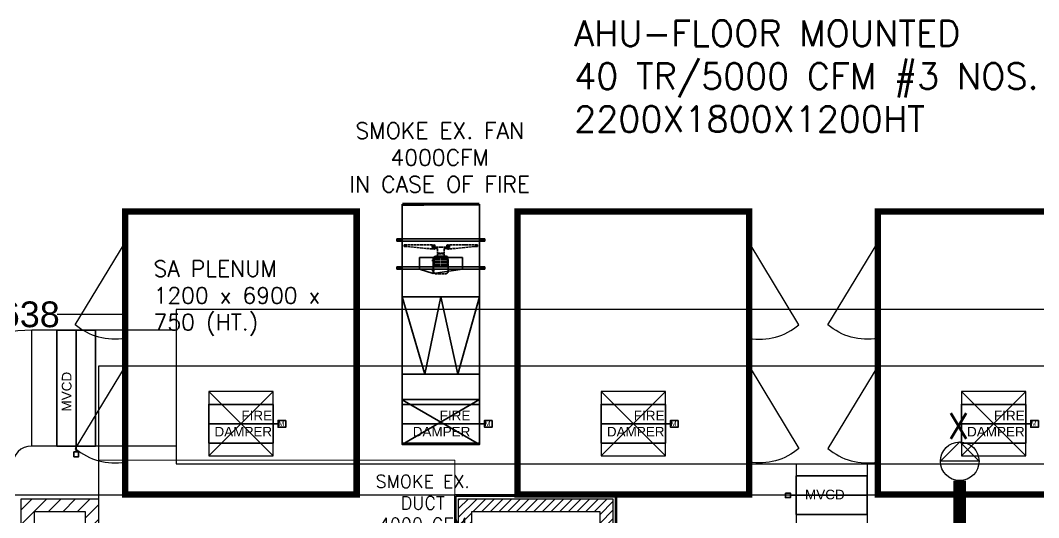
# Model space of a CAD drawing. Header units: millimetres. Extents: x -661525 to 498941, y 282148 to 1359693.
# Drawn here: x -245046 to -237131, y 676676 to 680540 of the extents above; entities that cross this region are included whole.
import ezdxf

# ---------------------------------------------------------------- set-up
doc = ezdxf.new("R2010")
doc.units = ezdxf.units.MM
doc.header["$LTSCALE"] = 2.5
doc.header["$PDMODE"] = 35
doc.header["$PDSIZE"] = 15
doc.linetypes.add('ACAD_ISO02W100', pattern=[15, 12, -3])
doc.linetypes.add('DASHED', pattern=[0.75, 0.5, -0.25])
doc.layers.get('0').update_dxf_attribs({"linetype": 'CONTINUOUS'})
doc.layers.get('DEFPOINTS').update_dxf_attribs({"linetype": 'CONTINUOUS'})
for name, color, linetype in [('A-ANNO-DIMS-100', 11, 'CONTINUOUS'), ('A-ELEV', 8, 'CONTINUOUS'), ('A-WALL', 8, 'CONTINUOUS'), ('A-WALL-PATT-125', 8, 'CONTINUOUS'), ('A-WALL-PLAS', 8, 'CONTINUOUS'), ('SECTION LINE', 1, 'CONTINUOUS'), ('v-ac ex.-fa fan', 91, 'CONTINUOUS'), ('v-grill', 3, 'CONTINUOUS'), ('v-SA DUCT', 4, 'CONTINUOUS'), ('vemcpl-ahu', 6, 'CONTINUOUS')]:
    doc.layers.add(name, color=color, linetype=linetype)
for name, color, linetype, lineweight in [('DOOR', 251, 'CONTINUOUS', 20), ('V-ac fa duct', 51, 'CONTINUOUS', 35), ('v-ac fd', 1, 'CONTINUOUS', 35), ('v-ac smoke ex-fa fan', 1, 'CONTINUOUS', 35), ('v-ac smoke ex. duct', 1, 'CONTINUOUS', 35), ('vac vcd', 5, 'CONTINUOUS', 35)]:
    doc.layers.add(name, color=color, linetype=linetype, lineweight=lineweight)
doc.styles.add('ARIAL', font='arial.ttf')
doc.styles.add('COMPLEX', font='complex.shx', dxfattribs={"width": 0.8})
doc.styles.add('ROMANS', font='romans.shx', dxfattribs={"height": 125})
doc.styles.get("Standard").update_dxf_attribs({"font": 'txt.shx', "height": 1})
doc.linetypes.add('ZIGZAG', pattern='A,0.0001,-0.2,[131,ltypeshp.shx,S=0.2,R=0,X=-0.2,Y=0],-0.4,[131,ltypeshp.shx,S=0.2,R=180,X=0.2,Y=0],-0.2', length=0.8001)
doc.dimstyles.new('TICK100', dxfattribs={"dimtxt": 250, "dimasz": 200, "dimexe": 150, "dimexo": 10, "dimgap": 50, "dimtad": 0, "dimdec": 0, "dimrnd": 5, "dimzin": 1, "dimdsep": 46, "dimtxsty": 'COMPLEX', "dimblk1": 'ARCHTICK', "dimblk2": 'ARCHTICK', "dimsah": 1, "dimcen": 0.09375, "dimdle": 150, "dimclrd": 11, "dimclre": 11, "dimclrt": 7, "dimadec": 0, "dimazin": 0, "dimtfac": 1, "dimtdec": 0, "dimtofl": 0, "dimtmove": 0, "dimatfit": 3, "dimldrblk": 'OPEN90', "dimfxl": 1, "dimtolj": 1, "dimtzin": 1, "dimarcsym": 0})

# ---------------------------------------------------------------- blocks, each defined once
blk = doc.blocks.new('smk fan')
at = {"layer": 'v-ac smoke ex-fa fan', "color": 2}
for p, q in [((-36701, 1601451), (-36723, 1601451)), ((-36723, 1601451), (-36723, 1600424)), ((-36723, 1600424), (-36723, 1601451)), ((-36723, 1600424), (-36723, 1601451)), ((-36714, 1601438), (-36723, 1601429)), ((-36706, 1601438), (-36723, 1601421)), ((-36698, 1601438), (-36723, 1601438)), ((-36698, 1601438), (-36723, 1601438)), ((-36723, 1601438), (-36723, 1601394)), ((-36701, 1601434), (-36723, 1601412)), ((-36701, 1601425), (-36723, 1601403)), ((-36701, 1601416), (-36723, 1601394)), ((-36701, 1601407), (-36714, 1601394)), ((-36701, 1601451), (-36698, 1601451)), ((-36698, 1601437), (-36701, 1601434)), ((-36698, 1601428), (-36701, 1601425)), ((-36698, 1601419), (-36701, 1601416)), ((-36698, 1601410), (-36701, 1601407)), ((-36698, 1600424), (-36698, 1601451)), ((-36395, 1601451), (-36398, 1601451)), ((-36398, 1600424), (-36398, 1601451)), ((-36398, 1601438), (-36373, 1601438)), ((-36398, 1601438), (-36373, 1601438)), ((-36398, 1601437), (-36395, 1601434)), ((-36398, 1601428), (-36395, 1601425)), ((-36398, 1601419), (-36395, 1601416)), ((-36398, 1601410), (-36395, 1601407)), ((-36395, 1601451), (-36373, 1601451)), ((-36395, 1601434), (-36373, 1601412)), ((-36395, 1601425), (-36373, 1601403)), ((-36395, 1601416), (-36373, 1601394)), ((-36395, 1601407), (-36382, 1601394)), ((-36391, 1601438), (-36373, 1601421)), ((-36382, 1601438), (-36373, 1601429)), ((-36373, 1601451), (-36373, 1600424)), ((-36373, 1600424), (-36373, 1601451)), ((-36373, 1600424), (-36373, 1601451)), ((-36373, 1601438), (-36373, 1601394)), ((-36723, 1601394), (-36698, 1601394)), ((-36373, 1601387), (-36723, 1601387)), ((-36723, 1601387), (-36373, 1601387)), ((-36723, 1601387), (-36723, 1601387)), ((-36701, 1601398), (-36706, 1601394)), ((-36698, 1601401), (-36701, 1601398)), ((-36398, 1601401), (-36395, 1601398)), ((-36373, 1601394), (-36398, 1601394)), ((-36395, 1601398), (-36391, 1601394)), ((-36373, 1601387), (-36373, 1601387)), ((-36723, 1600488), (-36723, 1600488)), ((-36373, 1600487), (-36723, 1600487)), ((-36701, 1600459), (-36723, 1600481)), ((-36723, 1600437), (-36723, 1600481)), ((-36723, 1600481), (-36698, 1600481)), ((-36701, 1600450), (-36723, 1600472)), ((-36701, 1600441), (-36723, 1600463)), ((-36701, 1600468), (-36714, 1600481)), ((-36701, 1600477), (-36706, 1600481)), ((-36698, 1600474), (-36701, 1600477)), ((-36698, 1600465), (-36701, 1600468)), ((-36698, 1600456), (-36701, 1600459)), ((-36373, 1600481), (-36398, 1600481)), ((-36398, 1600474), (-36395, 1600477)), ((-36398, 1600465), (-36395, 1600468)), ((-36398, 1600456), (-36395, 1600459)), ((-36395, 1600459), (-36373, 1600481)), ((-36395, 1600468), (-36382, 1600481)), ((-36395, 1600477), (-36391, 1600481)), ((-36395, 1600450), (-36373, 1600472)), ((-36395, 1600441), (-36373, 1600463)), ((-36373, 1600488), (-36373, 1600488)), ((-36373, 1600437), (-36373, 1600481)), ((-36706, 1600437), (-36723, 1600454)), ((-36714, 1600437), (-36723, 1600445)), ((-36698, 1600437), (-36723, 1600437)), ((-36698, 1600437), (-36723, 1600437)), ((-36701, 1600424), (-36723, 1600424)), ((-36698, 1600447), (-36701, 1600450)), ((-36698, 1600438), (-36701, 1600441)), ((-36701, 1600424), (-36698, 1600424)), ((-36398, 1600447), (-36395, 1600450)), ((-36398, 1600438), (-36395, 1600441)), ((-36398, 1600437), (-36373, 1600437)), ((-36398, 1600437), (-36373, 1600437)), ((-36395, 1600424), (-36398, 1600424)), ((-36395, 1600424), (-36373, 1600424)), ((-36391, 1600437), (-36373, 1600454)), ((-36382, 1600437), (-36373, 1600445))]:
    blk.add_line(p, q, dxfattribs=at)
at = {"layer": 'v-ac smoke ex-fa fan', "color": 5, "linetype": 'ACAD_ISO02W100'}
for p, q in [((-36637, 1601365), (-36656, 1601365)), ((-36656, 1601365), (-36656, 1601039)), ((-36637, 1601365), (-36607, 1601039)), ((-36656, 1601039), (-36607, 1601039)), ((-36656, 1601031), (-36656, 1601027)), ((-36606, 1601031), (-36656, 1601031)), ((-36656, 1601027), (-36626, 1601019)), ((-36626, 1601015), (-36656, 1601014)), ((-36656, 1601014), (-36656, 1601010)), ((-36656, 1601014), (-36606, 1601014)), ((-36656, 1601010), (-36626, 1601003)), ((-36630, 1601031), (-36630, 1601039)), ((-36630, 1601014), (-36630, 1601020)), ((-36611, 1601019), (-36626, 1601019)), ((-36611, 1601015), (-36626, 1601015)), ((-36626, 1601003), (-36626, 1600937)), ((-36626, 1600872), (-36626, 1600937)), ((-36613, 1601039), (-36613, 1601031)), ((-36613, 1601019), (-36613, 1601015)), ((-36611, 1601019), (-36606, 1601027)), ((-36611, 1601015), (-36606, 1601014)), ((-36611, 1601003), (-36606, 1601010)), ((-36611, 1601003), (-36611, 1600975)), ((-36611, 1600975), (-36558, 1600975)), ((-36606, 1601031), (-36606, 1601027)), ((-36606, 1601031), (-36606, 1601027)), ((-36606, 1601031), (-36606, 1601027)), ((-36606, 1601014), (-36606, 1601010)), ((-36606, 1601014), (-36606, 1601010)), ((-36606, 1601014), (-36606, 1601010)), ((-36558, 1600900), (-36558, 1600975)), ((-36558, 1600956), (-36551, 1600956)), ((-36558, 1600900), (-36558, 1600937)), ((-36558, 1600900), (-36558, 1600937)), ((-36523, 1600975), (-36551, 1600975)), ((-36551, 1600975), (-36551, 1600900)), ((-36516, 1601009), (-36523, 1601000)), ((-36523, 1601000), (-36523, 1600875)), ((-36523, 1600875), (-36523, 1601000)), ((-36523, 1600900), (-36523, 1600975)), ((-36518, 1601014), (-36516, 1601014)), ((-36518, 1601014), (-36516, 1601014)), ((-36518, 1601013), (-36518, 1601010)), ((-36518, 1601012), (-36516, 1601012)), ((-36518, 1601010), (-36516, 1601010)), ((-36518, 1601009), (-36516, 1601009)), ((-36516, 1601014), (-36516, 1601009)), ((-36516, 1601014), (-36516, 1601009)), ((-36516, 1601014), (-36516, 1601009)), ((-36508, 1601014), (-36516, 1601014)), ((-36516, 1601014), (-36516, 1601009)), ((-36508, 1601014), (-36475, 1601022)), ((-36508, 1600861), (-36508, 1601014)), ((-36475, 1601022), (-36419, 1601022)), ((-36475, 1601022), (-36419, 1601022)), ((-36419, 1601022), (-36397, 1601017)), ((-36397, 1601022), (-36341, 1601022)), ((-36397, 1600853), (-36397, 1601022)), ((-36318, 1601005), (-36322, 1601005)), ((-36318, 1600870), (-36318, 1601005)), ((-36318, 1600870), (-36318, 1601005)), ((-36656, 1600865), (-36626, 1600872)), ((-36656, 1600861), (-36656, 1600865)), ((-36656, 1600861), (-36606, 1600861)), ((-36626, 1600860), (-36656, 1600861)), ((-36656, 1600848), (-36626, 1600856)), ((-36656, 1600844), (-36656, 1600848)), ((-36606, 1600844), (-36656, 1600844)), ((-36656, 1600836), (-36607, 1600836)), ((-36656, 1600510), (-36656, 1600836)), ((-36637, 1600510), (-36607, 1600836)), ((-36630, 1600861), (-36630, 1600855)), ((-36630, 1600844), (-36630, 1600836)), ((-36611, 1600860), (-36626, 1600860)), ((-36611, 1600856), (-36626, 1600856)), ((-36613, 1600856), (-36613, 1600860)), ((-36613, 1600836), (-36613, 1600844)), ((-36611, 1600900), (-36558, 1600900)), ((-36611, 1600872), (-36611, 1600900)), ((-36611, 1600872), (-36606, 1600865)), ((-36611, 1600860), (-36606, 1600861)), ((-36611, 1600856), (-36606, 1600848)), ((-36606, 1600861), (-36606, 1600865)), ((-36606, 1600861), (-36606, 1600865)), ((-36606, 1600861), (-36606, 1600865)), ((-36606, 1600844), (-36606, 1600848)), ((-36606, 1600844), (-36606, 1600848)), ((-36606, 1600844), (-36606, 1600848)), ((-36558, 1600919), (-36551, 1600919)), ((-36551, 1600900), (-36523, 1600900)), ((-36516, 1600866), (-36523, 1600875)), ((-36518, 1600866), (-36516, 1600866)), ((-36518, 1600865), (-36516, 1600865)), ((-36518, 1600862), (-36518, 1600865)), ((-36518, 1600862), (-36516, 1600862)), ((-36518, 1600861), (-36516, 1600861)), ((-36518, 1600861), (-36516, 1600861)), ((-36516, 1600861), (-36516, 1600866)), ((-36516, 1600861), (-36516, 1600866)), ((-36516, 1600861), (-36516, 1600866)), ((-36508, 1600861), (-36516, 1600861)), ((-36508, 1600861), (-36475, 1600853)), ((-36475, 1600853), (-36419, 1600853)), ((-36475, 1600853), (-36419, 1600853)), ((-36419, 1600853), (-36397, 1600858)), ((-36397, 1600853), (-36341, 1600853)), ((-36318, 1600870), (-36322, 1600870)), ((-36637, 1600510), (-36656, 1600510))]:
    blk.add_line(p, q, dxfattribs=at)
at = {"layer": 'v-ac smoke ex-fa fan', "color": 2, "linetype": 'Continuous', "ltscale": 0.2}
for p, q in [((-36506, 1601188), (-36506, 1600687)), ((-36373, 1601188), (-36506, 1601188)), ((-36322, 1600848), (-36373, 1601188)), ((-36322, 1600848), (-36506, 1600848)), ((-36473, 1600848), (-36473, 1600865)), ((-36473, 1600848), (-36473, 1600831)), ((-36373, 1600687), (-36322, 1600848)), ((-36355, 1600848), (-36355, 1600865)), ((-36355, 1600848), (-36355, 1600831)), ((-36506, 1600687), (-36373, 1600687))]:
    blk.add_line(p, q, dxfattribs=at)
at = {"layer": 'v-ac smoke ex-fa fan', "color": 8, "linetype": 'ACAD_ISO02W100'}
for p, q in [((-36508, 1601010), (-36397, 1601010)), ((-36508, 1601002), (-36397, 1601002)), ((-36508, 1600992), (-36397, 1600992)), ((-36508, 1600980), (-36397, 1600980)), ((-36508, 1600966), (-36397, 1600966)), ((-36508, 1600949), (-36397, 1600949)), ((-36502, 1601016), (-36397, 1601016)), ((-36484, 1601020), (-36409, 1601020)), ((-36508, 1600925), (-36397, 1600925)), ((-36508, 1600909), (-36397, 1600909)), ((-36508, 1600895), (-36397, 1600895)), ((-36508, 1600883), (-36397, 1600883)), ((-36508, 1600873), (-36397, 1600873)), ((-36508, 1600865), (-36397, 1600865)), ((-36502, 1600859), (-36397, 1600859)), ((-36484, 1600855), (-36409, 1600855))]:
    blk.add_line(p, q, dxfattribs=at)
at = {"layer": 'v-ac smoke ex-fa fan', "color": 5, "linetype": 'ACAD_ISO02W100'}
for centre, radius, start, end in [((-36517, 1601013), 0.906, 141.5283, 218.4717), ((-36515, 1601011), 3.34, 160.2907, 199.7093), ((-36517, 1601010), 0.906, 141.5283, 218.4717), ((-36517, 1601013), 0.906, 321.5283, 38.4717), ((-36519, 1601011), 3.34, 340.2907, 19.7093), ((-36517, 1601010), 0.906, 321.5283, 38.4717), ((-36346, 1600997), 25.6, 18.3911, 78.4402), ((-36517, 1600865), 0.906, 141.5283, 218.4717), ((-36515, 1600864), 3.34, 160.2907, 199.7093), ((-36517, 1600862), 0.906, 141.5283, 218.4717), ((-36517, 1600865), 0.906, 321.5283, 38.4717), ((-36519, 1600864), 3.34, 340.2907, 19.7093), ((-36517, 1600862), 0.906, 321.5283, 38.4717), ((-36346, 1600878), 25.6, 281.5598, 341.6089)]:
    blk.add_arc(centre, radius, start, end, dxfattribs=at)
blk = doc.blocks.new('_ARCHTICK')
at = {"color": 0, "linetype": 'ByBlock', "const_width": 0.15}
blk.add_lwpolyline([(-0.5, -0.5), (0.5, 0.5)], dxfattribs=at)
blk = doc.blocks.new('*D661')
at = {"layer": 'DEFPOINTS', "color": 0}
for p in [(-244231.7, 678813.1), (-245869.7, 678652.2), (-244231.7, 678254.3)]:
    blk.add_point(p, dxfattribs=at)
at = {"layer": 'V-ac fa duct', "color": 8, "lineweight": -2, "transparency": 16777216}
for p, q in [((-245889.7, 678254.3), (-245340.2, 678254.3)), ((-245869.7, 678255.3), (-245869.7, 678234.3)), ((-244211.7, 678254.3), (-244761.3, 678254.3)), ((-244231.7, 678255.3), (-244231.7, 678234.3))]:
    blk.add_line(p, q, dxfattribs=at)
at = {"layer": 'V-ac fa duct', "color": 8, "lineweight": -2, "transparency": 16777216, "xscale": 40, "yscale": 40, "zscale": 40, "rotation": 180}
blk.add_blockref('_ARCHTICK', (-245869.7, 678254.3), dxfattribs=at)
at = {"layer": 'V-ac fa duct', "color": 8, "lineweight": -2, "transparency": 16777216, "xscale": 40, "yscale": 40, "zscale": 40}
blk.add_blockref('_ARCHTICK', (-244231.7, 678254.3), dxfattribs=at)
at = {"layer": 'V-ac fa duct', "color": 1, "transparency": 16777216, "insert": (-245050.7, 678254.3), "char_height": 50, "attachment_point": 5, "style": 'ARIAL'}
blk.add_mtext('\\A1;{\\H4x;1638}', dxfattribs=at)

msp = doc.modelspace()

# ---------------------------------------------------------------- hatches: boundary and pattern name
at = {"layer": 'A-WALL-PATT-125'}
h = msp.add_hatch(dxfattribs=at)
h.set_pattern_fill('ANSI31', color=256, scale=25, style=0)
h.set_pattern_definition([(45, (351486.09, -215103.24), (-56.126601, 56.126601), [])])
h.paths.add_polyline_path([(-244439.7, 676372.2), (-244539.7, 676372.2), (-244539.7, 676722.2), (-244939.7, 676722.2), (-244939.7, 676372.2), (-245039.7, 676372.2), (-245039.7, 676822.2), (-244439.7, 676822.2)])
h = msp.add_hatch(dxfattribs=at)
h.set_pattern_fill('ANSI31', color=256, scale=15, angle=360, style=0)
h.set_pattern_definition([(45, (351486.09, -215103.24), (-33.6759605, 33.6759605), [])])
h.paths.add_polyline_path([(-241639.7, 676072.2), (-241639.7, 676822.2), (-240439.7, 676822.2), (-240439.7, 676372.2), (-240539.7, 676372.2), (-240539.7, 676722.2), (-241539.7, 676722.2), (-241539.7, 676072.2)])

# ---------------------------------------------------------------- linework, layer by layer
at = {"layer": 'A-ANNO-DIMS-100', "color": 8, "linetype": 'DASHED'}
for p, q in [((-237069.7, 677852.2), (-244439.7, 677852.2)), ((-244439.7, 677852.2), (-244439.7, 676822.2))]:
    msp.add_line(p, q, dxfattribs=at)
at = {"layer": 'A-ELEV'}
msp.add_line((-248409.7, 676852.2), (-225069.7, 676852.2), dxfattribs=at)
at = {"layer": 'A-WALL'}
for points in [[(-244439.7, 676372.2), (-244539.7, 676372.2), (-244539.7, 676722.2), (-244939.7, 676722.2), (-244939.7, 676372.2), (-245039.7, 676372.2), (-245039.7, 676822.2), (-244439.7, 676822.2), (-244439.7, 676372.2)], [(-241639.7, 676072.2), (-241639.7, 676822.2), (-240439.7, 676822.2), (-240439.7, 676372.2), (-240539.7, 676372.2), (-240539.7, 676722.2), (-241539.7, 676722.2), (-241539.7, 676072.2), (-241639.7, 676072.2)]]:
    msp.add_lwpolyline(points, dxfattribs=at)
at = {"layer": 'A-WALL-PLAS'}
for p, q in [((-240409.7, 676852.2), (-241669.7, 676852.2)), ((-241659.7, 676842.2), (-240419.7, 676842.2)), ((-240419.7, 676176.2), (-240419.7, 676842.2)), ((-240409.7, 676176.2), (-240409.7, 676852.2))]:
    msp.add_line(p, q, dxfattribs=at)
for points in [[(-241039.7, 675892.2), (-241669.7, 675892.2), (-241669.7, 676852.2)], [(-241039.7, 675902.2), (-241659.7, 675902.2), (-241659.7, 676842.2)]]:
    msp.add_lwpolyline(points, dxfattribs=at)
at = {"layer": 'DOOR'}
for p, q in [((-244439.7, 676822.2), (-244439.7, 677122.2)), ((-244439.7, 677122.2), (-241669.7, 677122.2)), ((-241669.7, 677122.2), (-241669.7, 676852.2))]:
    msp.add_line(p, q, dxfattribs=at)
at = {"layer": 'SECTION LINE'}
for p, q in [((-237894.6, 677113.7), (-237744.4, 677263.8)), ((-237744.4, 677263.8), (-237594.3, 677113.7)), ((-237594.3, 677113.7), (-237894.6, 677113.7))]:
    msp.add_line(p, q, dxfattribs=at)
at = {"layer": 'SECTION LINE', "const_width": 100}
msp.add_lwpolyline([(-237744.4, 676963.6), (-237744.4, 676532), (-224671, 676532), (-224671, 676963.6)], dxfattribs=at)
at = {"layer": 'SECTION LINE'}
msp.add_circle((-237744.4, 677113.7), 150.1, dxfattribs=at)
at = {"layer": 'v-ac fd', "linetype": 'ZIGZAG', "ltscale": 5}
for p, q in [((-243042.3, 677405.2), (-243581.7, 677405.3)), ((-241438.2, 677405.2), (-242077.8, 677405.3)), ((-239992.3, 677405.2), (-240531.7, 677405.3)), ((-237192.3, 677405.2), (-237731.7, 677405.3))]:
    msp.add_line(p, q, dxfattribs=at)
at = {"layer": 'v-ac fd', "ltscale": 25}
for points in [[(-243081.7, 677555.2), (-243581.7, 677555.3), (-243581.7, 677255.3), (-243081.7, 677255.2)], [(-241477.7, 677555.2), (-242077.8, 677555.3), (-242077.8, 677255.3), (-241477.7, 677255.2)], [(-240031.7, 677555.2), (-240531.7, 677555.3), (-240531.7, 677255.3), (-240031.7, 677255.2)], [(-237231.7, 677555.2), (-237731.7, 677555.3), (-237731.7, 677255.3), (-237231.7, 677255.2)]]:
    msp.add_lwpolyline(points, close=True, dxfattribs=at)
at = {"layer": 'v-ac fd'}
for points in [[(-242983.2, 677431.8), (-243042.3, 677431.8), (-243042.3, 677378.6), (-242983.2, 677378.6)], [(-241379.1, 677431.8), (-241438.2, 677431.8), (-241438.2, 677378.6), (-241379.1, 677378.6)], [(-239933.2, 677431.8), (-239992.3, 677431.8), (-239992.3, 677378.6), (-239933.2, 677378.6)], [(-237133.2, 677431.8), (-237192.3, 677431.8), (-237192.3, 677378.6), (-237133.2, 677378.6)]]:
    msp.add_lwpolyline(points, close=True, dxfattribs=at)
at = {"layer": 'v-ac smoke ex. duct', "linetype": 'ByBlock'}
for p, q in [((-242077.6, 678841.4), (-242077.7, 679111.2)), ((-241477.6, 678841.4), (-241477.6, 679111.3)), ((-242077.6, 678608), (-242077.8, 677592)), ((-241477.5, 678608), (-241477.7, 677593.8)), ((-241477.7, 677593.8), (-242077.8, 677243.8)), ((-242077.8, 677592), (-241477.7, 677243.8))]:
    msp.add_line(p, q, dxfattribs=at)
at = {"layer": 'v-ac smoke ex. duct'}
for p, q in [((-242077.5, 678391), (-241477.4, 678390.8)), ((-242077.5, 678391), (-241902.5, 677790.9)), ((-241902.5, 677790.9), (-241777.4, 678390.9)), ((-241777.4, 678390.9), (-241644.8, 677790.8)), ((-241644.8, 677790.8), (-241477.4, 678390.8)), ((-242077.6, 677791), (-241477.6, 677790.8))]:
    msp.add_line(p, q, dxfattribs=at)
at = {"layer": 'v-ac smoke ex. duct', "linetype": 'ByBlock'}
msp.add_lwpolyline([(-241477.7, 677593.8), (-242077.8, 677593.8), (-242077.8, 677243.8), (-241477.7, 677243.8)], close=True, dxfattribs=at)
at = {"layer": 'v-grill', "const_width": 25}
msp.add_lwpolyline([(-241477.6, 679111.3), (-242077.7, 679111.2)], dxfattribs=at)
at = {"layer": 'v-SA DUCT'}
for p, q in [((-244958.1, 677232.6), (-244958.1, 678132.6)), ((-243836.1, 678132.6), (-244958.1, 678132.6)), ((-243836.1, 677232.6), (-244958.1, 677232.6)), ((-239014.7, 677093.1), (-239014.7, 674977.7)), ((-238464.7, 677093.1), (-238464.7, 674977.7))]:
    msp.add_line(p, q, dxfattribs=at)
msp.add_lwpolyline([(-236933.9, 677092.8), (-236933.9, 678292.8), (-243836.1, 678294.2), (-243836.1, 677094.2)], close=True, dxfattribs=at)
for radius in [1050, 150]:
    msp.add_arc((-244958.1, 677082.6), radius, 90, 180, dxfattribs=at)
at = {"layer": 'vac vcd', "ltscale": 25}
for points in [[(-244763, 677232.6), (-244763, 678132.6), (-244463, 678132.6), (-244463, 677232.6)], [(-244629.8, 677148.2), (-244595.1, 677148.2), (-244595.1, 677187.2), (-244629.8, 677187.2)], [(-239014.7, 677000), (-238464.7, 677000), (-238464.7, 676700), (-239014.7, 676700)], [(-239099.1, 676866.8), (-239099.1, 676832.1), (-239060.1, 676832.1), (-239060.1, 676866.8)]]:
    msp.add_lwpolyline(points, close=True, dxfattribs=at)
at = {"layer": 'vac vcd', "linetype": 'ZIGZAG', "ltscale": 5}
for points in [[(-244613, 677187.2), (-244613, 677237.8), (-244613, 678132.6)], [(-239060.1, 676850), (-239009.5, 676850), (-238464.7, 676850)]]:
    msp.add_lwpolyline(points, dxfattribs=at)
at = {"layer": 'vemcpl-ahu'}
for p, q in [((-244231.7, 679055.2), (-244231.7, 676855.2)), ((-239381.7, 679055.2), (-239381.7, 676855.2)), ((-238381.7, 679055.2), (-238381.7, 676855.2)), ((-243081.7, 677155.2), (-243581.7, 677655.2)), ((-243081.7, 677655.2), (-243581.7, 677155.2)), ((-240031.7, 677155.2), (-240531.7, 677655.2)), ((-240031.7, 677655.2), (-240531.7, 677155.2)), ((-237231.7, 677155.2), (-237731.7, 677655.2)), ((-237231.7, 677655.2), (-237731.7, 677155.2))]:
    msp.add_line(p, q, dxfattribs=at)
at = {"layer": 'vemcpl-ahu', "const_width": 50}
for points in [[(-244231.7, 679055.2), (-244231.7, 676855.2), (-242431.7, 676855.2), (-242431.7, 679055.2)], [(-241181.7, 679055.2), (-241181.7, 676855.2), (-239381.7, 676855.2), (-239381.7, 679055.2)], [(-238381.7, 679055.2), (-238381.7, 676855.2), (-236581.7, 676855.2), (-236581.7, 679055.2)]]:
    msp.add_lwpolyline(points, close=True, dxfattribs=at)
at = {"layer": 'vemcpl-ahu'}
for points in [[(-244231.7, 678070.1, -0.224837), (-244619.4, 678174.7), (-244231.7, 678813.1)], [(-239381.7, 678070.1, 0.224837), (-238994.1, 678174.7), (-239381.7, 678813.1)], [(-238381.7, 678070.1, -0.224837), (-238769.4, 678174.7), (-238381.7, 678813.1)], [(-244231.7, 677852.2), (-244619.4, 677213.7, 0.224837), (-244231.7, 677109.1)], [(-239381.7, 677852.2), (-238994.1, 677213.7, -0.224837), (-239381.7, 677109.1)], [(-238381.7, 677852.2), (-238769.4, 677213.7, 0.224837), (-238381.7, 677109.1)]]:
    msp.add_lwpolyline(points, format="xyb", dxfattribs=at)
for points in [[(-243581.7, 677155.2), (-243081.7, 677155.2), (-243081.7, 677655.2), (-243581.7, 677655.2)], [(-240531.7, 677155.2), (-240031.7, 677155.2), (-240031.7, 677655.2), (-240531.7, 677655.2)], [(-237731.7, 677155.2), (-237231.7, 677155.2), (-237231.7, 677655.2), (-237731.7, 677655.2)]]:
    msp.add_lwpolyline(points, close=True, dxfattribs=at)

# ---------------------------------------------------------------- block references
at = {"layer": 'v-ac ex.-fa fan', "linetype": 'ByBlock', "xscale": 0.6668704975239312, "yscale": 0.6668704975239312, "zscale": 0.6668705182255266, "rotation": 270.0010077941658}
msp.add_blockref('smk fan', (-1309395.1, 654333), dxfattribs=at)

# ---------------------------------------------------------------- texts
at = {"layer": 'SECTION LINE', "insert": (-237840, 677288.4), "char_height": 200, "width": 4618.742, "attachment_point": 7, "style": 'ROMANS'}
msp.add_mtext('X', dxfattribs=at)
at = {"layer": 'v-ac fd', "ltscale": 25, "attachment_point": 3, "style": 'ARIAL'}
for s, insert, char_height, width in [('{FIRE\\PDAMPER}', (-243089.3, 677506.5), 75, 98.234), ('{FIRE\\PDAMPER}', (-241548, 677506.5), 75, 98.234), ('{FIRE\\PDAMPER}', (-240039.3, 677506.5), 75, 98.234), ('{FIRE\\PDAMPER}', (-237239.3, 677506.5), 75, 98.234), ('M', (-242996.3, 677425.1), 37.5, 49.117), ('M', (-241392.3, 677425.1), 37.5, 49.117), ('M', (-239946.3, 677425.1), 37.5, 49.117), ('M', (-237146.3, 677425.1), 37.5, 49.117)]:
    msp.add_mtext(s, dxfattribs=dict(at, insert=insert, char_height=char_height, width=width))
at = {"layer": 'v-ac smoke ex. duct', "linetype": 'ByBlock', "attachment_point": 3}
for s, insert, char_height, width in [('\\pxqc;{\\Fromans|c0;SMOKE EX. FAN\\P4000CFM\\PIN CASE OF FIRE}', (-240521.9, 679745.2), 125, 2528.49), ('\\pxqc;{\\Fromans|c0;SMOKE EX. DUCT\\P4000 CFM\\P600x350}', (-241502.2, 677007.1), 100, 832.904)]:
    msp.add_mtext(s, dxfattribs=dict(at, insert=insert, char_height=char_height, width=width))
at = {"layer": 'v-SA DUCT', "insert": (-244010.6, 678673.3), "char_height": 125, "width": 1569.54, "attachment_point": 1, "style": 'ROMANS'}
msp.add_mtext('{SA PLENUM\\P1200 x 6900 x 750 (HT.)}', dxfattribs=at)
at = {"layer": 'vac vcd', "ltscale": 25, "insert": (-244723.9, 677500.6), "char_height": 75, "width": 105.422, "attachment_point": 1, "rotation": 90, "style": 'ARIAL'}
msp.add_mtext('MVCD', dxfattribs=at)
at = {"layer": 'vac vcd', "ltscale": 25, "insert": (-238947, 676893.1), "char_height": 75, "width": 105.422, "attachment_point": 1, "style": 'ARIAL'}
msp.add_mtext('MVCD', dxfattribs=at)
at = {"layer": 'vemcpl-ahu', "insert": (-240741, 680539.8), "char_height": 200, "width": 3430.271, "attachment_point": 1, "style": 'ROMANS'}
msp.add_mtext('AHU-FLOOR MOUNTED\\P40 TR/5000 CFM #3 NOS.\\P2200X1800X1200HT', dxfattribs=at)

# ---------------------------------------------------------------- dimensions: what is measured, and where the dimension line sits
at = {"layer": 'V-ac fa duct'}
dim = msp.add_linear_dim(base=(-244231.7, 678254.3), p1=(-245869.7, 678652.2), p2=(-244231.7, 678813.1), text='{\\H4x;<>}', dimstyle='TICK100', override={"dimtxt": 50, "dimasz": 40, "dimexe": 20, "dimexo": 0, "dimgap": 0, "dimrnd": 0, "dimtxsty": 'ARIAL', "dimdle": 20, "dimclrd": 8, "dimclre": 8, "dimclrt": 1, "dimfxlon": 1, "dimarcsym": 1}, dxfattribs=at)
dim.commit()
dim.dimension.update_dxf_attribs({"geometry": '*D661', "text_midpoint": (-245050.7, 678254.3)})

doc.saveas('drawing.dxf')
